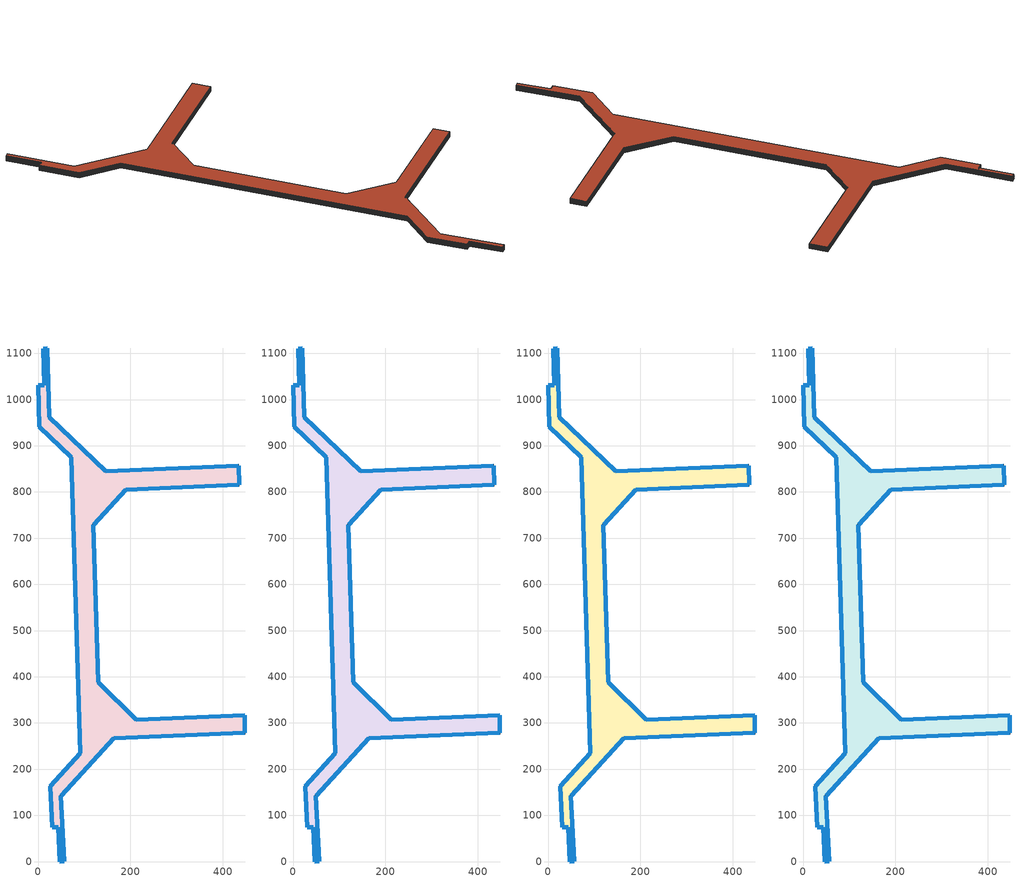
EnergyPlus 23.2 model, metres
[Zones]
Block Poly_47_Transport Storey 0
 floor ground (HSCWZ_Public&Industrial_2005_FloorGround): 433.97,856.88 435.07,815.61 189.68,804.91 120.09,728.8 130.65,387.58 212.26,307.18 447.06,316.82 448.01,278.89 163.52,267.23 49.73,142.33 56.44,0.64 47.57,0 44.03,74.67 30.86,73.76 26.59,162.64 91.72,234.17 71.79,874.89 2.55,940.8 0,1030.43 13.26,1031.11 11.02,1110.09 19.99,1110.51 24.3,961.32 146.24,844.27 z0
 wall outside (HSCWZ_Public&Industrial_2005_ExtWall): 26.59,162.64 30.86,73.76 44.03,74.67 47.57,0 56.44,0.64 49.73,142.33 163.52,267.23 448.01,278.89 447.06,316.82 212.26,307.18 130.65,387.58 120.09,728.8 189.68,804.91 435.07,815.61 433.97,856.88 146.24,844.27 24.3,961.32 19.99,1110.51 11.02,1110.09 13.26,1031.11 0,1030.43 2.55,940.8 71.79,874.89 91.72,234.17 26.59,162.64 z0:3
 window (HSCWZ_Public&Industrial_2005_Win): 26.59,162.6 30.86,73.81 / 30.87,73.76 44.03,74.67 / 44.03,74.64 47.57,0.04 / 47.58,0 56.44,0.64 / 56.44,0.71 49.73,142.26 / 49.78,142.39 163.46,267.17 / 163.66,267.23 447.87,278.88 / 448.01,278.91 447.06,316.8 / 446.95,316.82 212.37,307.19 / 212.22,307.22 130.69,387.54 / 130.64,387.75 120.1,728.63 / 120.13,728.84 189.64,804.88 / 189.8,804.92 434.94,815.61 / 435.07,815.63 433.98,856.86 / 433.83,856.87 146.38,844.27 / 146.18,844.33 24.36,961.26 / 24.3,961.39 19.99,1110.44 / 19.99,1110.51 11.03,1110.09 / 11.03,1110.05 13.26,1031.15 / 13.25,1031.11 0.01,1030.43 / 0,1030.38 2.55,940.85 / 2.58,940.77 71.76,874.92 / 71.8,874.57 91.71,234.49 / 91.69,234.13 26.62,162.68 z0.98:2.02
Block Poly_47_Transport Storey 1
 floor to Block Poly_47_Transport Storey 0 (HSCWZ_Public&Industrial_2005_FloorSlab): 433.97,856.88 435.07,815.61 189.68,804.91 120.09,728.8 130.65,387.58 212.26,307.18 447.06,316.82 448.01,278.89 163.52,267.23 49.73,142.33 56.44,0.64 47.57,0 44.03,74.67 30.86,73.76 26.59,162.64 91.72,234.17 71.79,874.89 2.55,940.8 0,1030.43 13.26,1031.11 11.02,1110.09 19.99,1110.51 24.3,961.32 146.24,844.27 z3
 wall outside (HSCWZ_Public&Industrial_2005_ExtWall): 26.59,162.64 30.86,73.76 44.03,74.67 47.57,0 56.44,0.64 49.73,142.33 163.52,267.23 448.01,278.89 447.06,316.82 212.26,307.18 130.65,387.58 120.09,728.8 189.68,804.91 435.07,815.61 433.97,856.88 146.24,844.27 24.3,961.32 19.99,1110.51 11.02,1110.09 13.26,1031.11 0,1030.43 2.55,940.8 71.79,874.89 91.72,234.17 26.59,162.64 z3:6
 window (HSCWZ_Public&Industrial_2005_Win): 26.59,162.6 30.86,73.81 / 30.87,73.76 44.03,74.67 / 44.03,74.64 47.57,0.04 / 47.58,0 56.44,0.64 / 56.44,0.71 49.73,142.26 / 49.78,142.39 163.46,267.17 / 163.66,267.23 447.87,278.88 / 448.01,278.91 447.06,316.8 / 446.95,316.82 212.37,307.19 / 212.22,307.22 130.69,387.54 / 130.64,387.75 120.1,728.63 / 120.13,728.84 189.64,804.88 / 189.8,804.92 434.94,815.61 / 435.07,815.63 433.98,856.86 / 433.83,856.87 146.38,844.27 / 146.18,844.33 24.36,961.26 / 24.3,961.39 19.99,1110.44 / 19.99,1110.51 11.03,1110.09 / 11.03,1110.05 13.26,1031.15 / 13.25,1031.11 0.01,1030.43 / 0,1030.38 2.55,940.85 / 2.58,940.77 71.76,874.92 / 71.8,874.57 91.71,234.49 / 91.69,234.13 26.62,162.68 z3.98:5.03
Block Poly_47_Transport Storey 2
 floor to Block Poly_47_Transport Storey 1 (HSCWZ_Public&Industrial_2005_FloorSlab): 433.97,856.88 435.07,815.61 189.68,804.91 120.09,728.8 130.65,387.58 212.26,307.18 447.06,316.82 448.01,278.89 163.52,267.23 49.73,142.33 56.44,0.64 47.57,0 44.03,74.67 30.86,73.76 26.59,162.64 91.72,234.17 71.79,874.89 2.55,940.8 0,1030.43 13.26,1031.11 11.02,1110.09 19.99,1110.51 24.3,961.32 146.24,844.27 z6
 wall outside (HSCWZ_Public&Industrial_2005_ExtWall): 26.59,162.64 30.86,73.76 44.03,74.67 47.57,0 56.44,0.64 49.73,142.33 163.52,267.23 448.01,278.89 447.06,316.82 212.26,307.18 130.65,387.58 120.09,728.8 189.68,804.91 435.07,815.61 433.97,856.88 146.24,844.27 24.3,961.32 19.99,1110.51 11.02,1110.09 13.26,1031.11 0,1030.43 2.55,940.8 71.79,874.89 91.72,234.17 26.59,162.64 z6:9
 window (HSCWZ_Public&Industrial_2005_Win): 26.59,162.6 30.86,73.81 / 30.87,73.76 44.03,74.67 / 44.03,74.64 47.57,0.04 / 47.58,0 56.44,0.64 / 56.44,0.71 49.73,142.26 / 49.78,142.39 163.46,267.17 / 163.66,267.23 447.87,278.88 / 448.01,278.91 447.06,316.8 / 446.95,316.82 212.37,307.19 / 212.22,307.22 130.69,387.54 / 130.64,387.75 120.1,728.63 / 120.13,728.84 189.64,804.88 / 189.8,804.92 434.94,815.61 / 435.07,815.63 433.98,856.86 / 433.83,856.87 146.38,844.27 / 146.18,844.33 24.36,961.26 / 24.3,961.39 19.99,1110.44 / 19.99,1110.51 11.03,1110.09 / 11.03,1110.05 13.26,1031.15 / 13.25,1031.11 0.01,1030.43 / 0,1030.38 2.55,940.85 / 2.58,940.77 71.76,874.92 / 71.8,874.57 91.71,234.49 / 91.69,234.13 26.62,162.68 z6.97:8.03
Block Poly_47_Transport Storey 3
 floor to Block Poly_47_Transport Storey 2 (HSCWZ_Public&Industrial_2005_FloorSlab): 433.97,856.88 435.07,815.61 189.68,804.91 120.09,728.8 130.65,387.58 212.26,307.18 447.06,316.82 448.01,278.89 163.52,267.23 49.73,142.33 56.44,0.64 47.57,0 44.03,74.67 30.86,73.76 26.59,162.64 91.72,234.17 71.79,874.89 2.55,940.8 0,1030.43 13.26,1031.11 11.02,1110.09 19.99,1110.51 24.3,961.32 146.24,844.27 z9
 wall outside (HSCWZ_Public&Industrial_2005_ExtWall): 26.59,162.64 30.86,73.76 44.03,74.67 47.57,0 56.44,0.64 49.73,142.33 163.52,267.23 448.01,278.89 447.06,316.82 212.26,307.18 130.65,387.58 120.09,728.8 189.68,804.91 435.07,815.61 433.97,856.88 146.24,844.27 24.3,961.32 19.99,1110.51 11.02,1110.09 13.26,1031.11 0,1030.43 2.55,940.8 71.79,874.89 91.72,234.17 26.59,162.64 z9:12
 window (HSCWZ_Public&Industrial_2005_Win): 26.59,162.6 30.86,73.81 / 30.87,73.76 44.03,74.67 / 44.03,74.64 47.57,0.04 / 47.58,0 56.44,0.64 / 56.44,0.71 49.73,142.26 / 49.78,142.39 163.46,267.17 / 163.66,267.23 447.87,278.88 / 448.01,278.91 447.06,316.8 / 446.95,316.82 212.37,307.19 / 212.22,307.22 130.69,387.54 / 130.64,387.75 120.1,728.63 / 120.13,728.84 189.64,804.88 / 189.8,804.92 434.94,815.61 / 435.07,815.63 433.98,856.86 / 433.83,856.87 146.38,844.27 / 146.18,844.33 24.36,961.26 / 24.3,961.39 19.99,1110.44 / 19.99,1110.51 11.03,1110.09 / 11.03,1110.05 13.26,1031.15 / 13.25,1031.11 0.01,1030.43 / 0,1030.38 2.55,940.85 / 2.58,940.77 71.76,874.92 / 71.8,874.57 91.71,234.49 / 91.69,234.13 26.62,162.68 z9.97:11.03
 roof outside (HSCWZ_Public&Industrial_2005_Roof): 448.01,278.89 447.06,316.82 212.26,307.18 130.65,387.58 120.09,728.8 189.68,804.91 435.07,815.61 433.97,856.88 146.24,844.27 24.3,961.32 19.99,1110.51 11.02,1110.09 13.26,1031.11 0,1030.43 2.55,940.8 71.79,874.89 91.72,234.17 26.59,162.64 30.86,73.76 44.03,74.67 47.57,0 56.44,0.64 49.73,142.33 163.52,267.23 z12
[BUILDING]
shang4hai3shi4_Transport_6_2_2005: North Axis=0; Terrain=City; Loads Convergence Tolerance Value=0.04; Temperature Convergence Tolerance Value=0.4; Solar Distribution=FullExterior; Maximum Number of Warmup Days=25; Minimum Number of Warmup Days=1
[MATERIAL] Thermal Absorptance=0.9; Solar Absorptance=0.7; Visible Absorptance=0.7
Name | Roughness | Thickness | Conductivity | Density | Specific Heat
Concrete | MediumRough | 0.1 | 1.7 | 2240 | 900
Brick | MediumRough | 0.1 | 0.72 | 1920 | 840
Tile | Smooth | 0.02 | 1.3 | 2200 | 900
Gypsum | Smooth | 0.015 | 0.16 | 800 | 1090
AsphaltFelt | Smooth | 0.01 | 0.2 | 960 | 1000
Insulation 0.011 | Rough | 0.011 | 0.04 | 40 | 1500
Insulation 0.021 | Rough | 0.021 | 0.04 | 40 | 1500
Insulation 0.022 | Rough | 0.022 | 0.04 | 40 | 1500
Insulation 0.043 | Rough | 0.043 | 0.04 | 40 | 1500
[WINDOWMATERIAL:SIMPLEGLAZINGSYSTEM]
HSCWZ_Public&Industrial_2005_Win_material: UFactor=3.175; Solar Heat Gain Coefficient=0.485
[CONSTRUCTION]
HSCWZ_Public&Industrial_2005_FloorSlab: Tile, Concrete, Insulation 0.021, Concrete, Tile
HSCWZ_Public&Industrial_2005_FloorGround: Tile, Concrete, Gypsum, Insulation 0.043
HSCWZ_Public&Industrial_2005_Win: HSCWZ_Public&Industrial_2005_Win_material
HSCWZ_Public&Industrial_2005_Roof: AsphaltFelt, Concrete, Insulation 0.022
HSCWZ_Public&Industrial_2005_ExtWall: Brick, Concrete, Insulation 0.011
[ZONE] Type=1; Multiplier=1; Ceiling Height=autocalculate; Volume=autocalculate; Floor Area=autocalculate; Part of Total Floor Area=Yes
Block Poly_47_Transport Storey 0; Block Poly_47_Transport Storey 1; Block Poly_47_Transport Storey 2; Block Poly_47_Transport Storey 3
[PEOPLE] Number of People Schedule=People_Schedule; Number of People Calculation Method=Area/Person; Floor Area per Person=0.83; Fraction Radiant=0.3; Sensible Heat Fraction=autocalculate; Activity Level Schedule=CN_GenericActivityLevel; Carbon Dioxide Generation Rate=3.82e-08; Enable ASHRAE 55 Comfort Warnings=No; Mean Radiant Temperature Calculation Type=ZoneAveraged; Clothing Insulation Calculation Method=ClothingInsulationSchedule; Cold Stress Temperature Threshold=15.56; Heat Stress Temperature Threshold=30
Name | Zone or ZoneList or Space or SpaceList
People_Block Poly_47_Transport Storey 0 | Block Poly_47_Transport Storey 0
People_Block Poly_47_Transport Storey 1 | Block Poly_47_Transport Storey 1
People_Block Poly_47_Transport Storey 2 | Block Poly_47_Transport Storey 2
People_Block Poly_47_Transport Storey 3 | Block Poly_47_Transport Storey 3
[LIGHTS] Schedule=Lights_Schedule; Design Level Calculation Method=Watts/Area; Watts per Zone Floor Area=13; Return Air Fraction=0; Fraction Radiant=0; Fraction Visible=0; Fraction Replaceable=1; EndUse Subcategory=General; Return Air Fraction Calculated from Plenum Temperature=No; Return Air Fraction Function of Plenum Temperature Coefficient 1=0; Return Air Fraction Function of Plenum Temperature Coefficient 2=0
Name | Zone or ZoneList or Space or SpaceList
Lights_Block Poly_47_Transport Storey 0 | Block Poly_47_Transport Storey 0
Lights_Block Poly_47_Transport Storey 1 | Block Poly_47_Transport Storey 1
Lights_Block Poly_47_Transport Storey 2 | Block Poly_47_Transport Storey 2
Lights_Block Poly_47_Transport Storey 3 | Block Poly_47_Transport Storey 3
[ELECTRICEQUIPMENT] Schedule=ElectricEquipment_Schedule; Design Level Calculation Method=Watts/Area; Watts per Zone Floor Area=20; Fraction Latent=0; Fraction Radiant=0; Fraction Lost=0; EndUse Subcategory=General
Name | Zone or ZoneList or Space or SpaceList
ElectricEquipment_Block Poly_47_Transport Storey 0 | Block Poly_47_Transport Storey 0
ElectricEquipment_Block Poly_47_Transport Storey 1 | Block Poly_47_Transport Storey 1
ElectricEquipment_Block Poly_47_Transport Storey 2 | Block Poly_47_Transport Storey 2
ElectricEquipment_Block Poly_47_Transport Storey 3 | Block Poly_47_Transport Storey 3
[ZONEINFILTRATION:DESIGNFLOWRATE] Schedule=AirEx_ConditionedTime_Schedule; Design Flow Rate Calculation Method=AirChanges/Hour; Air Changes per Hour=1; Constant Term Coefficient=1; Temperature Term Coefficient=0; Velocity Term Coefficient=0; Velocity Squared Term Coefficient=0
Name | Zone or ZoneList or Space or SpaceList
Infil 1 | Block Poly_47_Transport Storey 0
Infil 2 | Block Poly_47_Transport Storey 1
Infil 3 | Block Poly_47_Transport Storey 2
Infil 4 | Block Poly_47_Transport Storey 3
[HVACTEMPLATE:THERMOSTAT]
HVACTemp: Heating Setpoint Schedule=Heating_SP_Schedule; Cooling Setpoint Schedule=Cooling_SP_Schedule
[HVACTEMPLATE:ZONE:IDEALLOADSAIRSYSTEM] Template Thermostat=HVACTemp; System Availability Schedule=HVAC_ConditionedTime_Schedule; Maximum Heating Supply Air Temperature=50; Minimum Cooling Supply Air Temperature=13; Maximum Heating Supply Air Humidity Ratio=0.0156; Minimum Cooling Supply Air Humidity Ratio=0.0077; Heating Limit=NoLimit; Cooling Limit=NoLimit; Heating Availability Schedule=Heating_Period_Schedule; Cooling Availability Schedule=Cooling_Period_Schedule; Dehumidification Control Type=ConstantSensibleHeatRatio; Cooling Sensible Heat Ratio=0.7; Dehumidification Setpoint=60; Humidification Control Type=None; Humidification Setpoint=30; Outdoor Air Method=None; Outdoor Air Flow Rate per Person=0.00944; Outdoor Air Flow Rate per Zone Floor Area=0; Outdoor Air Flow Rate per Zone=0; Demand Controlled Ventilation Type=None; Outdoor Air Economizer Type=NoEconomizer; Heat Recovery Type=None; Sensible Heat Recovery Effectiveness=0.7; Latent Heat Recovery Effectiveness=0.65
Block Poly_47_Transport Storey 0; Block Poly_47_Transport Storey 1; Block Poly_47_Transport Storey 2; Block Poly_47_Transport Storey 3
[SCHEDULE:COMPACT]
People_Schedule: Through: 12/31, For: Weekdays, Until: 05:00, 0.1, Until: 07:00, 0.4, Until: 09:00, 0.75, Until: 12:00, 0.6, Until: 15:00, 0.65, Until: 18:00, 0.7, Until: 21:00, 0.8, Until: 24:00, 0.25, For: AllOtherDays, Until: 05:00, 0.15, Until: 07:00, 0.5, Until: 09:00, 0.85, Until: 12:00, 0.8, Until: 15:00, 0.9, Until: 18:00, 0.95, Until: 21:00, 0.95, Until: 24:00, 0.5
Lights_Schedule: Through: 12/31, For: Weekdays, Until: 05:00, 0.1, Until: 07:00, 0.45, Until: 09:00, 0.85, Until: 12:00, 0.75, Until: 14:00, 0.8, Until: 17:00, 0.65, Until: 20:00, 0.9, Until: 22:00, 0.6, Until: 24:00, 0.25, For: AllOtherDays, Until: 24:00, 0.7
ElectricEquipment_Schedule: Through: 12/31, For: Weekdays, Until: 05:00, 0.15, Until: 07:00, 0.45, Until: 09:00, 0.85, Until: 12:00, 0.75, Until: 14:00, 0.8, Until: 17:00, 0.65, Until: 20:00, 0.9, Until: 22:00, 0.6, Until: 24:00, 0.25, For: AllOtherDays, Until: 24:00, 0.7
Heating_SP_Schedule: Through: 12/31, For: AllDays, Until: 05:00, 5, Until: 06:00, 12, Until: 22:00, 18, Until: 24:00, 12
Cooling_SP_Schedule: Through: 12/31, For: AllDays, Until: 05:00, 37, Until: 06:00, 28, Until: 22:00, 25, Until: 24:00, 28
Heating_Period_Schedule: Through: 04/15, For: AllDays, Until: 24:00, 1, Through: 11/01, For: AllDays, Until: 24:00, 0, Through: 12/31, For: AllDays, Until: 24:00, 1
Cooling_Period_Schedule: Through: 04/15, For: AllDays, Until: 24:00, 0, Through: 10/31, For: AllDays, Until: 24:00, 1, Through: 12/31, For: AllDays, Until: 24:00, 0
HVAC_ConditionedTime_Schedule: Through: 12/31, For: AllDays, Until: 01:00, 1, Until: 05:00, 0, Until: 24:00, 1
AirEx_ConditionedTime_Schedule: Through: 12/31, For: AllDays, Until: 01:00, 3, Until: 05:00, 0, Until: 24:00, 4
CN_GenericActivityLevel: Through: 12/31, For: Weekdays, Until: 08:00, 80, Until: 18:00, 120, Until: 24:00, 80, For: AllOtherDays, Until: 24:00, 80
